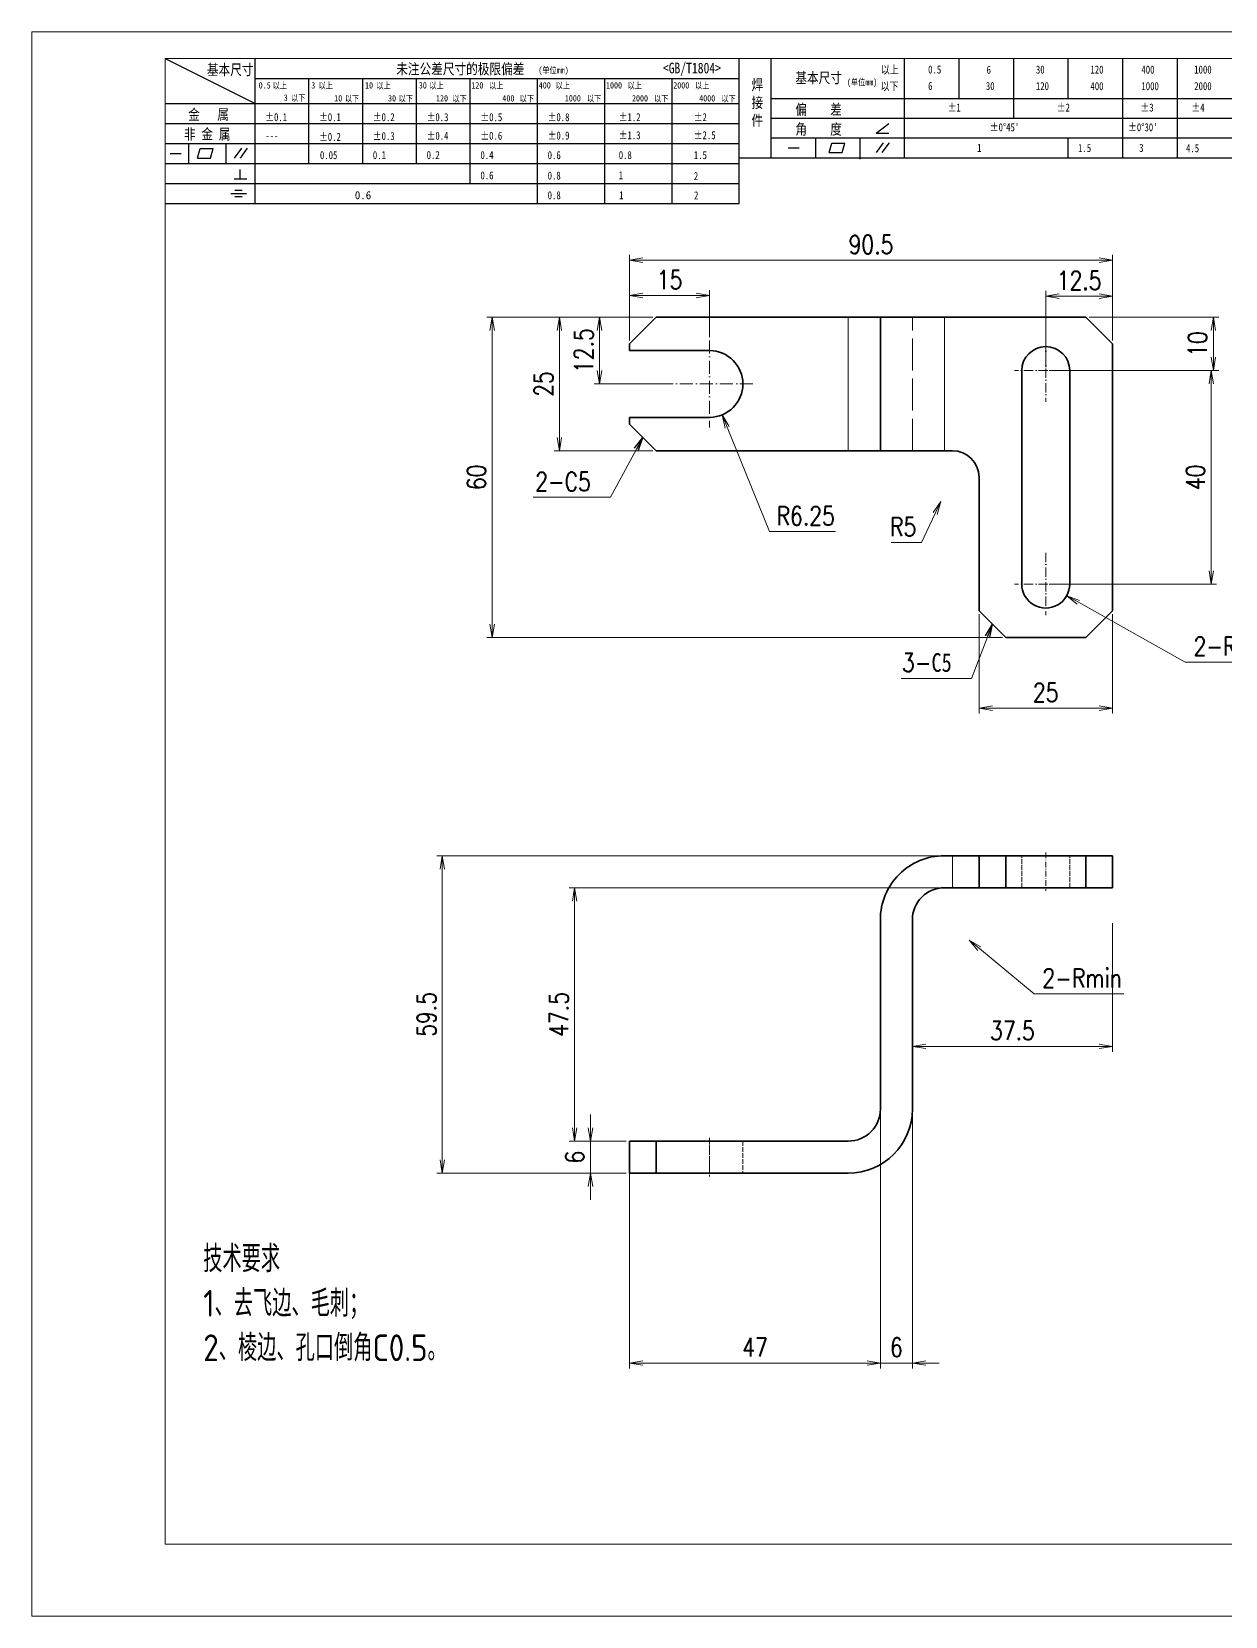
# Model space of a CAD drawing. Header units: millimetres. Extents: x -51192 to 104182, y -50696 to 36518.
# Drawn here: x -50352.3 to -50128.6, y 35575.6 to 35872.6 of the extents above; entities that cross this region are included whole.
import ezdxf

# ---------------------------------------------------------------- set-up
doc = ezdxf.new("R2010")
doc.units = ezdxf.units.MM
doc.header["$LTSCALE"] = 0.5
for name, pattern in [('AM_ISO02W050x2', [3.75, 3, -0.75]), ('AM_ISO08W050x2', [9, 6, -0.75, 1.5, -0.75]), ('DASHDOT', [18.5, 12, -3, 0.5, -3]), ('DASHED', [15, 12, -3])]:
    doc.linetypes.add(name, pattern=pattern)
for name, color, linetype, lineweight in [('中心线', 2, 'AM_ISO08W050x2', 18), ('图框', 7, 'Continuous', 18), ('标注线', 3, 'Continuous', 18), ('虚线', 1, 'AM_ISO02W050x2', 18)]:
    doc.layers.add(name, color=color, linetype=linetype, lineweight=lineweight)
doc.layers.add('图\\M+19E79\\M+195B6\\M+18E9A', color=7, linetype='Continuous')
doc.layers.add('打印', color=7, linetype='Continuous', lineweight=15, plot=False)
doc.layers.add('打印-禁用', color=7, linetype='Continuous', lineweight=15, plot=False)
doc.styles.add('DIM', font='romans.shx', dxfattribs={"width": 0.8, "bigfont": 'bigfont.shx'})
doc.styles.add('国标', font='simfang.ttf', dxfattribs={"width": 0.8})
doc.styles.add('机械长仿宋', font='gbenor.shx', dxfattribs={"height": 1, "bigfont": 'gbcbig.shx'})
doc.dimstyles.new('DEH 1-1', dxfattribs={"dimtxt": 3.5, "dimasz": 2.5, "dimexe": 1, "dimexo": 0.625, "dimgap": 1.2, "dimtad": 1, "dimtoh": 1, "dimdsep": 46, "dimtxsty": 'DIM', "dimblk": 'OPEN', "dimcen": 0, "dimclrd": 8, "dimclre": 8, "dimclrt": 2, "dimazin": 2, "dimtfac": 0.5, "dimtmove": 0, "dimatfit": 3, "dimldrblk": 'OPEN', "dimfxl": 0, "dimtolj": 2, "dimlwd": 18, "dimlwe": 18, "dimarcsym": 0})
doc.dimstyles.new('DEH 1-1$0', dxfattribs={"dimtxt": 3.5, "dimasz": 2.5, "dimexe": 1, "dimexo": 0.625, "dimgap": 1.2, "dimtad": 1, "dimzin": 9, "dimdsep": 46, "dimtxsty": 'DIM', "dimblk": 'OPEN', "dimcen": 0, "dimclrd": 8, "dimclre": 8, "dimclrt": 2, "dimazin": 2, "dimtfac": 0.5, "dimtmove": 0, "dimatfit": 3, "dimldrblk": 'OPEN', "dimfxl": 0, "dimtolj": 2, "dimlwd": 18, "dimlwe": 18, "dimarcsym": 0})
doc.dimstyles.new('DEH 1-1$4', dxfattribs={"dimtxt": 3.5, "dimasz": 2.5, "dimexe": 1, "dimexo": 0.625, "dimgap": 1.2, "dimtad": 1, "dimtoh": 1, "dimdsep": 46, "dimtxsty": 'DIM', "dimblk": 'OPEN', "dimcen": 0, "dimclrd": 8, "dimclre": 8, "dimclrt": 2, "dimazin": 2, "dimtfac": 0.5, "dimtofl": 0, "dimtmove": 0, "dimatfit": 3, "dimldrblk": 'OPEN', "dimfxl": 0, "dimtolj": 2, "dimlwd": 18, "dimlwe": 18, "dimarcsym": 0})

# ---------------------------------------------------------------- blocks, each defined once
blk = doc.blocks.new('GZDEH零件A3图框V01版')
at = {"layer": '图\\M+19E79\\M+195B6\\M+18E9A', "color": 9}
for p, q in [((2882.49, -1554.46), (2899.37, -1562.92)), ((2899.37, -1581.67), (2899.37, -1554.46)), ((2990.09, -1581.67), (2990.09, -1554.46)), ((2996.09, -1573.08), (2996.09, -1554.46)), ((3021.09, -1561.98), (3021.09, -1554.46)), ((3031.31, -1561.98), (3031.31, -1554.46)), ((3041.53, -1561.98), (3041.53, -1554.46)), ((3051.75, -1561.98), (3051.75, -1554.46)), ((3061.98, -1561.98), (3061.98, -1554.46)), ((3072.2, -1561.98), (3072.2, -1554.46)), ((2899.37, -1558.24), (2990.09, -1558.24)), ((2909.45, -1574.17), (2909.45, -1558.24)), ((2919.53, -1574.17), (2919.53, -1558.24)), ((2929.61, -1574.17), (2929.61, -1558.24)), ((2939.69, -1577.92), (2939.69, -1558.24)), ((2952.29, -1581.67), (2952.29, -1558.24)), ((2964.89, -1581.67), (2964.89, -1558.24)), ((2977.49, -1581.67), (2977.49, -1558.24)), ((2996.09, -1561.98), (3113.09, -1561.98)), ((3021.09, -1573.08), (3021.09, -1561.98)), ((3041.53, -1565.68), (3041.53, -1561.98)), ((3061.98, -1573.08), (3061.98, -1561.98)), ((3072.2, -1573.08), (3072.2, -1561.98)), ((2882.49, -1562.92), (2990.09, -1562.92)), ((2882.49, -1566.67), (2990.09, -1566.67)), ((2996.09, -1565.68), (3113.09, -1565.68)), ((3015.75, -1568.51), (3018.15, -1566.66)), ((2882.49, -1570.42), (2990.09, -1570.42)), ((2886.92, -1574.12), (2886.92, -1570.42)), ((2893.91, -1574.12), (2893.91, -1570.42)), ((2996.09, -1569.38), (3113.09, -1569.38)), ((3004.42, -1573.08), (3004.42, -1569.38)), ((3006.97, -1572.12), (3007.45, -1570.33)), ((3007.45, -1570.33), (3009.86, -1570.33)), ((3009.39, -1572.12), (3009.86, -1570.33)), ((3012.75, -1573.08), (3012.75, -1569.38)), ((3015.75, -1568.51), (3018.15, -1568.51)), ((3015.81, -1572.12), (3017.15, -1570.26)), ((3016.89, -1572.12), (3018.23, -1570.26)), ((3051.75, -1573.08), (3051.75, -1569.38)), ((2883.43, -1572.27), (2885.49, -1572.27)), ((2888.59, -1573.16), (2889.07, -1571.37)), ((2888.59, -1573.16), (2891, -1573.16)), ((2889.07, -1571.37), (2891.48, -1571.37)), ((2891, -1573.16), (2891.48, -1571.37)), ((2895.52, -1573.16), (2896.85, -1571.3)), ((2896.6, -1573.16), (2897.94, -1571.3)), ((2990.09, -1573.08), (3113.09, -1573.08)), ((2999.26, -1571.23), (3001.32, -1571.23)), ((3006.97, -1572.12), (3009.39, -1572.12)), ((3012.75, -1573.33), (3012.75, -1573.08)), ((2882.49, -1574.17), (2990.09, -1574.17)), ((2895.42, -1577.05), (2897.81, -1577.05)), ((2896.58, -1577.05), (2896.58, -1575.28)), ((2882.49, -1577.92), (2990.09, -1577.92)), ((2894.79, -1579.77), (2897.77, -1579.77)), ((2895.57, -1579.17), (2896.92, -1579.17)), ((2882.49, -1581.67), (2990.09, -1581.67)), ((2895.57, -1580.37), (2896.93, -1580.37))]:
    blk.add_line(p, q, dxfattribs=at)
at = {"layer": '图框', "linetype": 'Continuous'}
for p, q in [((2882.49, -1554.46), (2882.49, -1832.96)), ((3272.49, -1554.46), (2882.49, -1554.46)), ((2882.49, -1832.96), (3272.49, -1832.96))]:
    blk.add_line(p, q, dxfattribs=at)
at = {"layer": '打印-禁用', "linetype": 'Continuous'}
for p, q in [((2857.49, -1549.46), (2857.49, -1846.46)), ((3277.49, -1549.46), (2857.49, -1549.46)), ((2857.49, -1846.46), (3277.49, -1846.46))]:
    blk.add_line(p, q, dxfattribs=at)
at = {"layer": '图\\M+19E79\\M+195B6\\M+18E9A', "color": 9, "style": '国标', "width": 0.8}
for s, height, p in [('基本尺寸', 2, (2890.33, -1557.58)), ('未注公差尺寸的极限偏差', 2, (2925.81, -1557.44)), ('<GB/T1804>', 2, (2975.78, -1557.27)), ('以上', 1.5, (3016.64, -1557.33)), ('0.5', 1.5, (3025.49, -1557.3)), ('6', 1.5, (3036.45, -1557.34)), ('30', 1.5, (3045.69, -1557.31)), ('120', 1.5, (3055.91, -1557.31)), ('400', 1.5, (3065.46, -1557.31)), ('1000', 1.5, (3075.36, -1557.31)), ('30', 1.2, (2930.04, -1560.11)), ('基本尺寸', 2, (3000.6, -1559.1)), ('以下', 1.5, (3016.58, -1560.43)), ('6', 1.5, (3025.49, -1560.38)), ('30', 1.5, (3036.31, -1560.39)), ('120', 1.5, (3045.69, -1560.41)), ('400', 1.5, (3055.91, -1560.41)), ('1000', 1.5, (3065.46, -1560.41)), ('2000', 1.5, (3075.36, -1560.41)), ('金   属', 2, (2886.82, -1565.98)), ('±0.1', 1.5, (2901.27, -1566.23)), ('±0.1', 1.5, (2911.35, -1566.23)), ('±0.2', 1.5, (2921.43, -1566.23)), ('±0.3', 1.5, (2931.51, -1566.23)), ('±0.5', 1.5, (2941.59, -1566.23)), ('±0.8', 1.5, (2954.19, -1566.23)), ('±1.2', 1.5, (2967.51, -1566.23)), ('±2', 1.5, (2981.58, -1566.23)), ('偏    差', 2, (3000.6, -1565.04)), ('±1', 1.5, (3029.16, -1564.42)), ('±2', 1.5, (3049.61, -1564.42)), ('±3', 1.5, (3065.3, -1564.42)), ('±4', 1.5, (3074.85, -1564.42)), ('非 金 属', 2, (2886.02, -1569.65)), ('±0.3', 1.5, (2921.43, -1569.77)), ('±0.4', 1.5, (2931.51, -1569.71)), ('±0.6', 1.5, (2941.59, -1569.71)), ('±0.9', 1.5, (2954.19, -1569.68)), ('±1.3', 1.5, (2967.51, -1569.62)), ('±2.5', 1.5, (2981.58, -1569.61)), ('角    度', 2, (3000.6, -1568.74)), ("±0%%D45'", 1.5, (3037.06, -1568.12)), ("±0%%D30'", 1.5, (3062.98, -1568.12)), ('---', 1.5, (2901.27, -1569.65)), ('±0.2', 1.5, (2911.35, -1569.92)), ('1', 1.5, (3034.69, -1571.98)), ('1.5', 1.5, (3053.59, -1572.01)), ('3', 1.5, (3065.05, -1571.98)), ('4.5', 1.5, (3073.82, -1572.05)), ('0.1', 1.5, (2921.43, -1573.34)), ('0.2', 1.5, (2931.51, -1573.33)), ('0.4', 1.5, (2941.59, -1573.33)), ('0.6', 1.5, (2954.19, -1573.35)), ('0.8', 1.5, (2967.51, -1573.33)), ('1.5', 1.5, (2981.58, -1573.34)), ('0.6', 1.5, (2941.59, -1577.14)), ('0.8', 1.5, (2954.19, -1577.17)), ('1', 1.5, (2967.51, -1577.12)), ('2', 1.5, (2981.58, -1577.26)), ('0.8', 1.5, (2954.19, -1580.87)), ('1', 1.5, (2967.59, -1580.86)), ('2', 1.5, (2981.62, -1580.89))]:
    blk.add_text(s, height=height, dxfattribs=at).set_placement(p)
at = {"layer": '图\\M+19E79\\M+195B6\\M+18E9A', "color": 9, "lineweight": 15, "style": '国标', "width": 0.8}
for s, p in [('(单位mm)', (2952.44, -1557.27)), ('0.5', (2900.03, -1560.11)), ('以上', (2902.64, -1560.16)), ('3', (2909.88, -1560.11)), ('以上', (2911.25, -1560.16)), ('10', (2919.96, -1560.11)), ('以上', (2922.09, -1560.16)), ('以上', (2932.02, -1560.16)), ('120', (2939.88, -1560.11)), ('以上', (2943.21, -1560.16)), ('400', (2952.52, -1560.11)), ('以上', (2955.68, -1560.16)), ('1000', (2965.12, -1560.11)), ('以上', (2969.16, -1560.16)), ('2000', (2977.72, -1560.11)), ('以上', (2981.8, -1560.16)), ('(单位mm)', (3010.27, -1559.51)), ('3', (2904.73, -1562.41)), ('以下', (2906.1, -1562.46)), ('10', (2914.19, -1562.54)), ('以下', (2916.18, -1562.59)), ('30', (2924.27, -1562.54)), ('以下', (2926.26, -1562.59)), ('120', (2933.26, -1562.54)), ('以下', (2936.34, -1562.59)), ('400', (2945.7, -1562.54)), ('以下', (2948.94, -1562.59)), ('1000', (2957.41, -1562.54)), ('以下', (2961.54, -1562.59)), ('2000', (2969.99, -1562.54)), ('以下', (2974.14, -1562.59)), ('4000', (2982.59, -1562.54)), ('以下', (2986.74, -1562.59))]:
    blk.add_text(s, height=1.2, dxfattribs=at).set_placement(p)
at = {"layer": '图\\M+19E79\\M+195B6\\M+18E9A', "color": 9, "lineweight": 13, "style": '国标'}
blk.add_text('0.6', height=1.5, dxfattribs=at).set_placement((2918.05, -1580.85))
at = {"layer": '图\\M+19E79\\M+195B6\\M+18E9A', "color": 9, "insert": (2992.39, -1558.41), "char_height": 2, "width": 3.1877, "attachment_point": 1, "style": '国标'}
blk.add_mtext('焊\\P接\\P件', dxfattribs=at)
at = {"layer": '图\\M+19E79\\M+195B6\\M+18E9A', "color": 9, "insert": (2911.51, -1573.37), "char_height": 1.5, "attachment_point": 7, "style": '国标'}
blk.add_mtext_dynamic_manual_height_columns('0.05', width=5.1982, gutter_width=12.5, heights=[0], dxfattribs=at)
blk = doc.blocks.new('DEH A3')
at = {"layer": '图框'}
blk.add_blockref('GZDEH零件A3图框V01版', (-2857.49, 1846.46), dxfattribs=at)
blk = doc.blocks.new('_Open')
at = {"color": 0, "linetype": 'ByBlock', "lineweight": -2}
for p, q in [((-1, 0.17), (0, 0)), ((-1, -0.17), (0, 0)), ((0, 0), (-1, 0))]:
    blk.add_line(p, q, dxfattribs=at)
blk = doc.blocks.new('*D98')
at = {"layer": 'Defpoints', "color": 0, "transparency": 16777216}
for p in [(-50149.73, 35829.74), (-50240.23, 35814.04), (-50149.73, 35814.04)]:
    blk.add_point(p, dxfattribs=at)
at = {"layer": '标注线', "color": 8, "lineweight": 18, "transparency": 16777216}
for p, q in [((-50240.23, 35814.67), (-50240.23, 35830.74)), ((-50149.73, 35814.67), (-50149.73, 35830.74)), ((-50237.73, 35829.74), (-50152.23, 35829.74))]:
    blk.add_line(p, q, dxfattribs=at)
at = {"layer": '标注线', "color": 8, "lineweight": 18, "transparency": 16777216, "xscale": 2.5, "yscale": 2.5, "zscale": 2.5, "rotation": 180}
blk.add_blockref('_Open', (-50240.23, 35829.74), dxfattribs=at)
at = {"layer": '标注线', "color": 8, "lineweight": 18, "transparency": 16777216, "xscale": 2.5, "yscale": 2.5, "zscale": 2.5}
blk.add_blockref('_Open', (-50149.73, 35829.74), dxfattribs=at)
at = {"layer": '标注线', "color": 2, "transparency": 16777216, "insert": (-50194.98, 35832.69), "char_height": 3.5, "attachment_point": 5, "style": 'DIM'}
blk.add_mtext('\\A2;90.5', dxfattribs=at)
blk = doc.blocks.new('*D99')
at = {"layer": 'Defpoints', "color": 0, "transparency": 16777216}
for p in [(-50235.23, 35819.04), (-50265.97, 35759.04), (-50169.73, 35759.04)]:
    blk.add_point(p, dxfattribs=at)
at = {"layer": '标注线', "color": 8, "lineweight": 18, "transparency": 16777216}
for p, q in [((-50235.86, 35819.04), (-50266.97, 35819.04)), ((-50265.97, 35816.54), (-50265.97, 35761.54)), ((-50170.36, 35759.04), (-50266.97, 35759.04))]:
    blk.add_line(p, q, dxfattribs=at)
at = {"layer": '标注线', "color": 8, "lineweight": 18, "transparency": 16777216, "xscale": 2.5, "yscale": 2.5, "zscale": 2.5}
for p, rotation in [((-50265.97, 35819.04), 90), ((-50265.97, 35759.04), 270)]:
    blk.add_blockref('_Open', p, dxfattribs=dict(at, rotation=rotation))
at = {"layer": '标注线', "color": 2, "transparency": 16777216, "insert": (-50268.92, 35789.04), "char_height": 3.5, "attachment_point": 5, "rotation": 90, "style": 'DIM'}
blk.add_mtext('\\A2;60', dxfattribs=at)
blk = doc.blocks.new('*D101')
at = {"layer": 'Defpoints', "color": 0, "transparency": 16777216}
for p in [(-50154.73, 35819.04), (-50162.23, 35809.04), (-50130.82, 35809.04)]:
    blk.add_point(p, dxfattribs=at)
at = {"layer": '标注线', "color": 8, "lineweight": 18, "transparency": 16777216}
for p, q in [((-50154.11, 35819.04), (-50129.82, 35819.04)), ((-50130.82, 35816.54), (-50130.82, 35811.54)), ((-50161.61, 35809.04), (-50129.82, 35809.04))]:
    blk.add_line(p, q, dxfattribs=at)
at = {"layer": '标注线', "color": 8, "lineweight": 18, "transparency": 16777216, "xscale": 2.5, "yscale": 2.5, "zscale": 2.5}
for p, rotation in [((-50130.82, 35819.04), 90), ((-50130.82, 35809.04), 270)]:
    blk.add_blockref('_Open', p, dxfattribs=dict(at, rotation=rotation))
at = {"layer": '标注线', "color": 2, "transparency": 16777216, "insert": (-50133.77, 35814.04), "char_height": 3.5, "attachment_point": 5, "rotation": 90, "style": 'DIM'}
blk.add_mtext('\\A2;10', dxfattribs=at)
blk = doc.blocks.new('*D102')
at = {"layer": 'Defpoints', "color": 0, "transparency": 16777216}
for p in [(-50162.23, 35823.01), (-50149.73, 35814.04), (-50162.23, 35809.04)]:
    blk.add_point(p, dxfattribs=at)
at = {"layer": '标注线', "color": 8, "lineweight": 18, "transparency": 16777216}
for p, q in [((-50162.23, 35809.67), (-50162.23, 35824.01)), ((-50152.23, 35823.01), (-50159.73, 35823.01)), ((-50149.73, 35814.67), (-50149.73, 35824.01))]:
    blk.add_line(p, q, dxfattribs=at)
at = {"layer": '标注线', "color": 8, "lineweight": 18, "transparency": 16777216, "xscale": 2.5, "yscale": 2.5, "zscale": 2.5, "rotation": 180}
blk.add_blockref('_Open', (-50162.23, 35823.01), dxfattribs=at)
at = {"layer": '标注线', "color": 8, "lineweight": 18, "transparency": 16777216, "xscale": 2.5, "yscale": 2.5, "zscale": 2.5}
blk.add_blockref('_Open', (-50149.73, 35823.01), dxfattribs=at)
at = {"layer": '标注线', "color": 2, "transparency": 16777216, "insert": (-50155.98, 35825.96), "char_height": 3.5, "attachment_point": 5, "style": 'DIM'}
blk.add_mtext('\\A2;12.5', dxfattribs=at)
blk = doc.blocks.new('*D103')
at = {"layer": 'Defpoints', "color": 0, "transparency": 16777216}
for p in [(-50162.23, 35809.04), (-50162.23, 35769.04), (-50131.21, 35769.04)]:
    blk.add_point(p, dxfattribs=at)
at = {"layer": '标注线', "color": 8, "lineweight": 18, "transparency": 16777216}
for p, q in [((-50161.61, 35809.04), (-50130.21, 35809.04)), ((-50131.21, 35806.54), (-50131.21, 35771.54)), ((-50161.61, 35769.04), (-50130.21, 35769.04))]:
    blk.add_line(p, q, dxfattribs=at)
at = {"layer": '标注线', "color": 8, "lineweight": 18, "transparency": 16777216, "xscale": 2.5, "yscale": 2.5, "zscale": 2.5}
for p, rotation in [((-50131.21, 35809.04), 90), ((-50131.21, 35769.04), 270)]:
    blk.add_blockref('_Open', p, dxfattribs=dict(at, rotation=rotation))
at = {"layer": '标注线', "color": 2, "transparency": 16777216, "insert": (-50134.16, 35789.04), "char_height": 3.5, "attachment_point": 5, "rotation": 90, "style": 'DIM'}
blk.add_mtext('\\A2;40', dxfattribs=at)
blk = doc.blocks.new('*D104')
at = {"layer": 'Defpoints', "color": 0, "transparency": 16777216}
for p in [(-50235.23, 35819.04), (-50245.87, 35806.54), (-50231.4, 35806.54)]:
    blk.add_point(p, dxfattribs=at)
at = {"layer": '标注线', "color": 8, "lineweight": 18, "transparency": 16777216}
for p, q in [((-50235.86, 35819.04), (-50246.87, 35819.04)), ((-50245.87, 35816.54), (-50245.87, 35809.04)), ((-50232.03, 35806.54), (-50246.87, 35806.54))]:
    blk.add_line(p, q, dxfattribs=at)
at = {"layer": '标注线', "color": 8, "lineweight": 18, "transparency": 16777216, "xscale": 2.5, "yscale": 2.5, "zscale": 2.5}
for p, rotation in [((-50245.87, 35819.04), 90), ((-50245.87, 35806.54), 270)]:
    blk.add_blockref('_Open', p, dxfattribs=dict(at, rotation=rotation))
at = {"layer": '标注线', "color": 2, "transparency": 16777216, "insert": (-50248.82, 35812.79), "char_height": 3.5, "attachment_point": 5, "rotation": 90, "style": 'DIM'}
blk.add_mtext('\\A2;12.5', dxfattribs=at)
blk = doc.blocks.new('*D105')
at = {"layer": 'Defpoints', "color": 0, "transparency": 16777216}
for p in [(-50240.23, 35823.13), (-50240.23, 35814.04), (-50225.23, 35814.67)]:
    blk.add_point(p, dxfattribs=at)
at = {"layer": '标注线', "color": 8, "lineweight": 18, "transparency": 16777216}
for p, q in [((-50240.23, 35814.67), (-50240.23, 35824.13)), ((-50227.73, 35823.13), (-50237.73, 35823.13)), ((-50225.23, 35815.29), (-50225.23, 35824.13))]:
    blk.add_line(p, q, dxfattribs=at)
at = {"layer": '标注线', "color": 8, "lineweight": 18, "transparency": 16777216, "xscale": 2.5, "yscale": 2.5, "zscale": 2.5, "rotation": 180}
blk.add_blockref('_Open', (-50240.23, 35823.13), dxfattribs=at)
at = {"layer": '标注线', "color": 8, "lineweight": 18, "transparency": 16777216, "xscale": 2.5, "yscale": 2.5, "zscale": 2.5}
blk.add_blockref('_Open', (-50225.23, 35823.13), dxfattribs=at)
at = {"layer": '标注线', "color": 2, "transparency": 16777216, "insert": (-50232.73, 35826.08), "char_height": 3.5, "attachment_point": 5, "style": 'DIM'}
blk.add_mtext('\\A2;15', dxfattribs=at)
blk = doc.blocks.new('*D106')
at = {"layer": 'Defpoints', "color": 0, "transparency": 16777216}
for p in [(-50181.23, 35718.13), (-50275.32, 35658.63), (-50240.23, 35658.63)]:
    blk.add_point(p, dxfattribs=at)
at = {"layer": '标注线', "color": 8, "lineweight": 18, "transparency": 16777216}
for p, q in [((-50181.86, 35718.13), (-50276.32, 35718.13)), ((-50275.32, 35715.63), (-50275.32, 35661.13)), ((-50240.86, 35658.63), (-50276.32, 35658.63))]:
    blk.add_line(p, q, dxfattribs=at)
at = {"layer": '标注线', "color": 8, "lineweight": 18, "transparency": 16777216, "xscale": 2.5, "yscale": 2.5, "zscale": 2.5}
for p, rotation in [((-50275.32, 35718.13), 90), ((-50275.32, 35658.63), 270)]:
    blk.add_blockref('_Open', p, dxfattribs=dict(at, rotation=rotation))
at = {"layer": '标注线', "color": 2, "transparency": 16777216, "insert": (-50278.27, 35688.38), "char_height": 3.5, "attachment_point": 5, "rotation": 90, "style": 'DIM'}
blk.add_mtext('\\A2;59.5', dxfattribs=at)
blk = doc.blocks.new('*D107')
at = {"layer": 'Defpoints', "color": 0, "transparency": 16777216}
for p in [(-50247.54, 35664.63), (-50240.23, 35664.63), (-50240.23, 35658.63)]:
    blk.add_point(p, dxfattribs=at)
at = {"layer": '标注线', "color": 8, "lineweight": 18, "transparency": 16777216}
for p, q in [((-50247.54, 35667.13), (-50247.54, 35669.63)), ((-50240.86, 35664.63), (-50248.54, 35664.63)), ((-50247.54, 35658.63), (-50247.54, 35664.63)), ((-50240.86, 35658.63), (-50248.54, 35658.63)), ((-50247.54, 35656.13), (-50247.54, 35653.63))]:
    blk.add_line(p, q, dxfattribs=at)
at = {"layer": '标注线', "color": 8, "lineweight": 18, "transparency": 16777216, "xscale": 2.5, "yscale": 2.5, "zscale": 2.5}
for p, rotation in [((-50247.54, 35664.63), 270), ((-50247.54, 35658.63), 90)]:
    blk.add_blockref('_Open', p, dxfattribs=dict(at, rotation=rotation))
at = {"layer": '标注线', "color": 2, "transparency": 16777216, "insert": (-50250.49, 35661.63), "char_height": 3.5, "attachment_point": 5, "rotation": 90, "style": 'DIM'}
blk.add_mtext('\\A2;6', dxfattribs=at)
blk = doc.blocks.new('*D108')
at = {"layer": 'Defpoints', "color": 0, "transparency": 16777216}
for p in [(-50149.73, 35712.13), (-50250.52, 35664.63), (-50240.23, 35664.63)]:
    blk.add_point(p, dxfattribs=at)
at = {"layer": '标注线', "color": 8, "lineweight": 18, "transparency": 16777216}
for p, q in [((-50150.36, 35712.13), (-50251.52, 35712.13)), ((-50250.52, 35709.63), (-50250.52, 35667.13)), ((-50240.86, 35664.63), (-50251.52, 35664.63))]:
    blk.add_line(p, q, dxfattribs=at)
at = {"layer": '标注线', "color": 8, "lineweight": 18, "transparency": 16777216, "xscale": 2.5, "yscale": 2.5, "zscale": 2.5}
for p, rotation in [((-50250.52, 35712.13), 90), ((-50250.52, 35664.63), 270)]:
    blk.add_blockref('_Open', p, dxfattribs=dict(at, rotation=rotation))
at = {"layer": '标注线', "color": 2, "transparency": 16777216, "insert": (-50253.47, 35688.38), "char_height": 3.5, "attachment_point": 5, "rotation": 90, "style": 'DIM'}
blk.add_mtext('\\A2;47.5', dxfattribs=at)
blk = doc.blocks.new('*D109')
at = {"layer": 'Defpoints', "color": 0, "transparency": 16777216}
for p in [(-50193.23, 35678.16), (-50240.23, 35664.63), (-50193.23, 35623.04)]:
    blk.add_point(p, dxfattribs=at)
at = {"layer": '标注线', "color": 8, "lineweight": 18, "transparency": 16777216}
for p, q in [((-50193.23, 35677.53), (-50193.23, 35622.04)), ((-50240.23, 35664), (-50240.23, 35622.04)), ((-50237.73, 35623.04), (-50195.73, 35623.04))]:
    blk.add_line(p, q, dxfattribs=at)
at = {"layer": '标注线', "color": 8, "lineweight": 18, "transparency": 16777216, "xscale": 2.5, "yscale": 2.5, "zscale": 2.5, "rotation": 180}
blk.add_blockref('_Open', (-50240.23, 35623.04), dxfattribs=at)
at = {"layer": '标注线', "color": 8, "lineweight": 18, "transparency": 16777216, "xscale": 2.5, "yscale": 2.5, "zscale": 2.5}
blk.add_blockref('_Open', (-50193.23, 35623.04), dxfattribs=at)
at = {"layer": '标注线', "color": 2, "transparency": 16777216, "insert": (-50216.73, 35625.99), "char_height": 3.5, "attachment_point": 5, "style": 'DIM'}
blk.add_mtext('\\A2;47', dxfattribs=at)
blk = doc.blocks.new('*D110')
at = {"layer": 'Defpoints', "color": 0, "transparency": 16777216}
for p in [(-50187.23, 35676), (-50193.23, 35670.63), (-50187.23, 35623.04)]:
    blk.add_point(p, dxfattribs=at)
at = {"layer": '标注线', "color": 8, "lineweight": 18, "transparency": 16777216}
for p, q in [((-50187.23, 35675.37), (-50187.23, 35622.04)), ((-50193.23, 35670), (-50193.23, 35622.04)), ((-50195.73, 35623.04), (-50198.23, 35623.04)), ((-50193.23, 35623.04), (-50187.23, 35623.04)), ((-50184.73, 35623.04), (-50182.23, 35623.04))]:
    blk.add_line(p, q, dxfattribs=at)
at = {"layer": '标注线', "color": 8, "lineweight": 18, "transparency": 16777216, "xscale": 2.5, "yscale": 2.5, "zscale": 2.5}
blk.add_blockref('_Open', (-50193.23, 35623.04), dxfattribs=at)
at = {"layer": '标注线', "color": 8, "lineweight": 18, "transparency": 16777216, "xscale": 2.5, "yscale": 2.5, "zscale": 2.5, "rotation": 180}
blk.add_blockref('_Open', (-50187.23, 35623.04), dxfattribs=at)
at = {"layer": '标注线', "color": 2, "transparency": 16777216, "insert": (-50190.23, 35625.99), "char_height": 3.5, "attachment_point": 5, "style": 'DIM'}
blk.add_mtext('\\A2;6', dxfattribs=at)
blk = doc.blocks.new('*D111')
at = {"layer": 'Defpoints', "color": 0, "transparency": 16777216}
for p in [(-50253.38, 35819.04), (-50235.23, 35819.04), (-50235.23, 35794.04)]:
    blk.add_point(p, dxfattribs=at)
at = {"layer": '标注线', "color": 8, "lineweight": 18, "transparency": 16777216}
for p, q in [((-50235.86, 35819.04), (-50254.38, 35819.04)), ((-50253.38, 35796.54), (-50253.38, 35816.54)), ((-50235.86, 35794.04), (-50254.38, 35794.04))]:
    blk.add_line(p, q, dxfattribs=at)
at = {"layer": '标注线', "color": 8, "lineweight": 18, "transparency": 16777216, "xscale": 2.5, "yscale": 2.5, "zscale": 2.5}
for p, rotation in [((-50253.38, 35819.04), 90), ((-50253.38, 35794.04), 270)]:
    blk.add_blockref('_Open', p, dxfattribs=dict(at, rotation=rotation))
at = {"layer": '标注线', "color": 2, "transparency": 16777216, "insert": (-50256.33, 35806.54), "char_height": 3.5, "attachment_point": 5, "rotation": 90, "style": 'DIM'}
blk.add_mtext('\\A2;25', dxfattribs=at)
blk = doc.blocks.new('*D112')
at = {"layer": 'Defpoints', "color": 0, "transparency": 16777216}
for p in [(-50225.23, 35806.54), (-50222.88, 35800.75)]:
    blk.add_point(p, dxfattribs=at)
at = {"layer": '标注线', "color": 8, "lineweight": 18, "transparency": 16777216}
for p, q in [((-50214.01, 35778.87), (-50221.94, 35798.43)), ((-50201.61, 35778.87), (-50214.01, 35778.87))]:
    blk.add_line(p, q, dxfattribs=at)
at = {"layer": '标注线', "color": 8, "lineweight": 18, "transparency": 16777216, "xscale": 2.5, "yscale": 2.5, "zscale": 2.5, "rotation": 112.0751634722868}
blk.add_blockref('_Open', (-50222.88, 35800.75), dxfattribs=at)
at = {"layer": '标注线', "color": 2, "transparency": 16777216, "insert": (-50207.21, 35781.82), "char_height": 3.5, "attachment_point": 5, "style": 'DIM'}
blk.add_mtext('\\A2;R6.25', dxfattribs=at)
blk = doc.blocks.new('*D113')
at = {"layer": 'Defpoints', "color": 0, "transparency": 16777216}
for p in [(-50162.23, 35769.04), (-50158.3, 35766.84)]:
    blk.add_point(p, dxfattribs=at)
at = {"layer": '标注线', "color": 8, "lineweight": 18, "transparency": 16777216}
for p, q in [((-50136.12, 35754.43), (-50156.12, 35765.62)), ((-50120.12, 35754.43), (-50136.12, 35754.43))]:
    blk.add_line(p, q, dxfattribs=at)
at = {"layer": '标注线', "color": 8, "lineweight": 18, "transparency": 16777216, "xscale": 2.5, "yscale": 2.5, "zscale": 2.5, "rotation": 150.776446730512}
blk.add_blockref('_Open', (-50158.3, 35766.84), dxfattribs=at)
at = {"layer": '标注线', "color": 2, "transparency": 16777216, "insert": (-50127.52, 35757.38), "char_height": 3.5, "attachment_point": 5, "style": 'DIM'}
blk.add_mtext('\\A2;{\\Fromans,bigfont|c134;2-R4.5}', dxfattribs=at)
blk = doc.blocks.new('*D114')
at = {"layer": 'Defpoints', "color": 0, "transparency": 16777216}
for p in [(-50181.23, 35706.13), (-50176.6, 35702.31)]:
    blk.add_point(p, dxfattribs=at)
at = {"layer": '标注线', "color": 8, "lineweight": 18, "transparency": 16777216}
for p, q in [((-50164.42, 35692.25), (-50174.67, 35700.72)), ((-50147.62, 35692.25), (-50164.42, 35692.25))]:
    blk.add_line(p, q, dxfattribs=at)
at = {"layer": '标注线', "color": 8, "lineweight": 18, "transparency": 16777216, "xscale": 2.5, "yscale": 2.5, "zscale": 2.5, "rotation": 140.471913714696}
blk.add_blockref('_Open', (-50176.6, 35702.31), dxfattribs=at)
at = {"layer": '标注线', "color": 2, "transparency": 16777216, "insert": (-50155.42, 35695.2), "char_height": 3.5, "attachment_point": 5, "style": 'DIM'}
blk.add_mtext('\\A2;{\\Fromans,bigfont|c134;2-Rmin}', dxfattribs=at)
blk = doc.blocks.new('*D115')
at = {"layer": 'Defpoints', "color": 0, "transparency": 16777216}
for p in [(-50174.73, 35764.04), (-50149.73, 35764.04), (-50149.73, 35745.77)]:
    blk.add_point(p, dxfattribs=at)
at = {"layer": '标注线', "color": 8, "lineweight": 18, "transparency": 16777216}
for p, q in [((-50174.73, 35763.42), (-50174.73, 35744.77)), ((-50149.73, 35763.42), (-50149.73, 35744.77)), ((-50172.23, 35745.77), (-50152.23, 35745.77))]:
    blk.add_line(p, q, dxfattribs=at)
at = {"layer": '标注线', "color": 8, "lineweight": 18, "transparency": 16777216, "xscale": 2.5, "yscale": 2.5, "zscale": 2.5, "rotation": 180}
blk.add_blockref('_Open', (-50174.73, 35745.77), dxfattribs=at)
at = {"layer": '标注线', "color": 8, "lineweight": 18, "transparency": 16777216, "xscale": 2.5, "yscale": 2.5, "zscale": 2.5}
blk.add_blockref('_Open', (-50149.73, 35745.77), dxfattribs=at)
at = {"layer": '标注线', "color": 2, "transparency": 16777216, "insert": (-50162.23, 35748.72), "char_height": 3.5, "attachment_point": 5, "style": 'DIM'}
blk.add_mtext('\\A2;25', dxfattribs=at)
blk = doc.blocks.new('*D116')
at = {"layer": 'Defpoints', "color": 0, "transparency": 16777216}
for p in [(-50179.73, 35789.04), (-50181.87, 35784.52)]:
    blk.add_point(p, dxfattribs=at)
at = {"layer": '标注线', "color": 8, "lineweight": 18, "transparency": 16777216}
for p, q in [((-50185.49, 35776.83), (-50182.93, 35782.26)), ((-50191.23, 35776.83), (-50185.49, 35776.83))]:
    blk.add_line(p, q, dxfattribs=at)
at = {"layer": '标注线', "color": 8, "lineweight": 18, "transparency": 16777216, "xscale": 2.5, "yscale": 2.5, "zscale": 2.5, "rotation": 64.73097920418022}
blk.add_blockref('_Open', (-50181.87, 35784.52), dxfattribs=at)
at = {"layer": '标注线', "color": 2, "transparency": 16777216, "insert": (-50188.96, 35779.78), "char_height": 3.5, "attachment_point": 5, "style": 'DIM'}
blk.add_mtext('\\A2;R5', dxfattribs=at)
blk = doc.blocks.new('*D145')
at = {"layer": 'Defpoints', "color": 0, "transparency": 16777216}
for p in [(-50187.23, 35706.13), (-50149.73, 35706.13), (-50149.73, 35682.39)]:
    blk.add_point(p, dxfattribs=at)
at = {"layer": '标注线', "color": 8, "lineweight": 18, "transparency": 16777216}
for p, q in [((-50187.23, 35705.5), (-50187.23, 35681.39)), ((-50149.73, 35705.5), (-50149.73, 35681.39)), ((-50184.73, 35682.39), (-50152.23, 35682.39))]:
    blk.add_line(p, q, dxfattribs=at)
at = {"layer": '标注线', "color": 8, "lineweight": 18, "transparency": 16777216, "xscale": 2.5, "yscale": 2.5, "zscale": 2.5, "rotation": 180}
blk.add_blockref('_Open', (-50187.23, 35682.39), dxfattribs=at)
at = {"layer": '标注线', "color": 8, "lineweight": 18, "transparency": 16777216, "xscale": 2.5, "yscale": 2.5, "zscale": 2.5}
blk.add_blockref('_Open', (-50149.73, 35682.39), dxfattribs=at)
at = {"layer": '标注线', "color": 2, "transparency": 16777216, "insert": (-50168.48, 35685.34), "char_height": 3.5, "attachment_point": 5, "style": 'DIM'}
blk.add_mtext('\\A2;37.5', dxfattribs=at)

msp = doc.modelspace()

# ---------------------------------------------------------------- linework, layer by layer
at = {"lineweight": 35, "ltscale": 0.176777}
for p, q in [((-50235.231, 35819.042), (-50240.231, 35814.042)), ((-50149.731, 35814.042), (-50154.731, 35819.042)), ((-50240.231, 35799.042), (-50235.231, 35794.042)), ((-50169.731, 35759.042), (-50174.731, 35764.042)), ((-50149.731, 35764.042), (-50154.731, 35759.042))]:
    msp.add_line(p, q, dxfattribs=at)
at = {"lineweight": 35}
for p, q in [((-50199.231, 35819.042), (-50235.231, 35819.042)), ((-50193.231, 35794.042), (-50193.231, 35819.042)), ((-50154.731, 35819.042), (-50181.231, 35819.042)), ((-50149.731, 35764.042), (-50149.731, 35814.042)), ((-50166.731, 35809.042), (-50166.731, 35769.042)), ((-50157.731, 35769.042), (-50157.731, 35809.042)), ((-50235.231, 35794.042), (-50199.231, 35794.042)), ((-50174.731, 35764.042), (-50174.731, 35789.042)), ((-50193.231, 35670.627), (-50193.231, 35706.127)), ((-50187.231, 35706.127), (-50187.231, 35670.627)), ((-50235.231, 35664.627), (-50199.231, 35664.627)), ((-50199.231, 35658.627), (-50235.231, 35658.627))]:
    msp.add_line(p, q, dxfattribs=at)
at = {"lineweight": 35, "ltscale": 0.15}
for p, q in [((-50193.231, 35819.042), (-50199.231, 35819.042)), ((-50193.231, 35794.042), (-50199.231, 35794.042)), ((-50174.731, 35718.127), (-50174.731, 35712.127)), ((-50169.731, 35718.127), (-50169.731, 35712.127)), ((-50154.731, 35712.127), (-50154.731, 35718.127)), ((-50149.731, 35712.127), (-50149.731, 35718.127)), ((-50240.231, 35664.627), (-50240.231, 35658.627)), ((-50235.231, 35664.627), (-50235.231, 35658.627))]:
    msp.add_line(p, q, dxfattribs=at)
at = {"lineweight": 13}
for p, q in [((-50199.231, 35794.042), (-50199.231, 35819.042)), ((-50181.231, 35794.042), (-50181.231, 35819.042))]:
    msp.add_line(p, q, dxfattribs=at)
at = {"lineweight": 35, "ltscale": 0.3}
for p, q in [((-50181.231, 35819.042), (-50193.231, 35819.042)), ((-50181.231, 35794.042), (-50193.231, 35794.042))]:
    msp.add_line(p, q, dxfattribs=at)
at = {"lineweight": 35, "ltscale": 0.03125}
for p, q in [((-50240.231, 35812.792), (-50240.231, 35814.042)), ((-50240.231, 35799.042), (-50240.231, 35800.292))]:
    msp.add_line(p, q, dxfattribs=at)
at = {"lineweight": 35, "ltscale": 0.375}
for p, q in [((-50225.231, 35812.792), (-50240.231, 35812.792)), ((-50240.231, 35800.292), (-50225.231, 35800.292)), ((-50154.731, 35759.042), (-50169.731, 35759.042)), ((-50154.731, 35718.127), (-50169.731, 35718.127)), ((-50169.731, 35712.127), (-50154.731, 35712.127))]:
    msp.add_line(p, q, dxfattribs=at)
at = {"lineweight": 35, "ltscale": 0.0375}
for p, q in [((-50179.731, 35794.042), (-50181.231, 35794.042)), ((-50179.731, 35718.127), (-50181.231, 35718.127)), ((-50179.731, 35712.127), (-50181.231, 35712.127))]:
    msp.add_line(p, q, dxfattribs=at)
at = {"lineweight": 35, "ltscale": 0.125}
for p, q in [((-50174.731, 35718.127), (-50179.731, 35718.127)), ((-50169.731, 35718.127), (-50174.731, 35718.127)), ((-50149.731, 35718.127), (-50154.731, 35718.127)), ((-50174.731, 35712.127), (-50179.731, 35712.127)), ((-50169.731, 35712.127), (-50174.731, 35712.127)), ((-50149.731, 35712.127), (-50154.731, 35712.127)), ((-50240.231, 35664.627), (-50235.231, 35664.627)), ((-50240.231, 35658.627), (-50235.231, 35658.627))]:
    msp.add_line(p, q, dxfattribs=at)
at = {"lineweight": 13, "ltscale": 0.15}
msp.add_line((-50179.731, 35712.127), (-50179.731, 35718.127), dxfattribs=at)
at = {"lineweight": 35}
for centre, radius, start, end in [((-50225.231, 35806.542), 6.25, 269.99998, 89.99998), ((-50162.231, 35809.042), 4.5, 359.99998, 179.99998), ((-50179.731, 35789.042), 5, 359.99998, 89.99998), ((-50162.231, 35769.042), 4.5, 179.99998, 359.99998), ((-50181.231, 35706.127), 12, 90, 180.00001), ((-50181.231, 35706.127), 6, 90, 180.00001), ((-50199.231, 35670.627), 6, 270, 360), ((-50199.231, 35670.627), 12, 270, 360)]:
    msp.add_arc(centre, radius, start, end, dxfattribs=at)
at = {"layer": '中心线', "linetype": 'DASHDOT', "lineweight": 13, "ltscale": 0.40625}
for p, q in [((-50225.231, 35814.667), (-50225.231, 35798.417)), ((-50217.106, 35806.542), (-50233.356, 35806.542))]:
    msp.add_line(p, q, dxfattribs=at)
at = {"layer": '中心线', "linetype": 'DASHDOT', "lineweight": 13, "ltscale": 0.2925}
for p, q in [((-50162.231, 35814.892), (-50162.231, 35803.192)), ((-50162.231, 35774.892), (-50162.231, 35763.192))]:
    msp.add_line(p, q, dxfattribs=at)
at = {"layer": '中心线', "linetype": 'DASHDOT', "lineweight": 13, "ltscale": 0.292505}
for p, q in [((-50156.38, 35809.042), (-50168.08, 35809.042)), ((-50156.38, 35769.042), (-50168.08, 35769.042))]:
    msp.add_line(p, q, dxfattribs=at)
at = {"layer": '中心线', "linetype": 'DASHDOT', "lineweight": 13, "ltscale": 0.180015}
for p, q in [((-50162.231, 35718.727), (-50162.231, 35711.527)), ((-50225.231, 35665.227), (-50225.231, 35658.027))]:
    msp.add_line(p, q, dxfattribs=at)
at = {"layer": '打印'}
msp.add_lwpolyline([(-50352.275, 35872.572), (-49932.275, 35872.572), (-49932.275, 35575.572), (-50352.275, 35575.572)], close=True, dxfattribs=at)
at = {"layer": '虚线', "linetype": 'DASHED', "lineweight": 13}
for p, q in [((-50199.231, 35794.042), (-50199.231, 35819.042)), ((-50187.231, 35794.042), (-50187.231, 35819.042)), ((-50181.231, 35794.042), (-50181.231, 35819.042))]:
    msp.add_line(p, q, dxfattribs=at)
at = {"layer": '虚线', "linetype": 'DASHED', "lineweight": 13, "ltscale": 0.15}
for p, q in [((-50166.731, 35712.127), (-50166.731, 35718.127)), ((-50157.731, 35712.127), (-50157.731, 35718.127)), ((-50154.731, 35718.127), (-50154.731, 35712.127)), ((-50235.231, 35664.627), (-50235.231, 35658.627)), ((-50225.231, 35658.627), (-50225.231, 35664.627)), ((-50225.231, 35658.627), (-50225.231, 35664.627)), ((-50218.981, 35664.627), (-50218.981, 35658.627))]:
    msp.add_line(p, q, dxfattribs=at)

# ---------------------------------------------------------------- block references
at = {"layer": '图框'}
msp.add_blockref('DEH A3', (-50352.275, 35575.572), dxfattribs=at)

# ---------------------------------------------------------------- texts
at = {"layer": '标注线', "color": 2}
for s, insert, char_height, width, attachment_point, style in [('\\A2;2-C5', (-50247.481, 35786.503), 3.5, 10.33083, 9, 'DIM'), ('\\A2;{\\Fromans,bigfont|c134;3}-{\\fSimSun|b0|i0|c134|p2;C5}', (-50179.848, 35752.534), 3.5, 10.33083, 9, 'DIM'), ('\\A2;技术要求\\P1、去飞边、毛刺；\\P2、棱边、孔口倒角C0.5。', (-50320.127, 35623.359), 5, 114.82461, 7, '机械长仿宋')]:
    msp.add_mtext(s, dxfattribs=dict(at, insert=insert, char_height=char_height, width=width, attachment_point=attachment_point, style=style))

# ---------------------------------------------------------------- dimensions: what is measured, and where the dimension line sits
at = {"layer": '标注线'}
for base, p1, p2, picture, middle in [((-50149.731, 35829.741), (-50240.231, 35814.042), (-50149.731, 35814.042), '*D98', (-50194.981, 35832.691)), ((-50240.231, 35823.128), (-50225.231, 35814.667), (-50240.231, 35814.042), '*D105', (-50232.731, 35826.078)), ((-50162.23, 35823.013), (-50149.731, 35814.042), (-50162.23, 35809.042), '*D102', (-50155.981, 35825.963)), ((-50149.731, 35745.77), (-50174.731, 35764.042), (-50149.731, 35764.042), '*D115', (-50162.231, 35748.72)), ((-50149.731, 35682.394), (-50187.231, 35706.127), (-50149.731, 35706.127), '*D145', (-50168.481, 35685.344)), ((-50193.231, 35623.035), (-50240.231, 35664.627), (-50193.231, 35678.158), '*D109', (-50216.731, 35625.985)), ((-50187.231, 35623.035), (-50193.231, 35670.627), (-50187.231, 35675.996), '*D110', (-50190.231, 35625.985))]:
    dim = msp.add_linear_dim(base=base, p1=p1, p2=p2, dimstyle='DEH 1-1$0', dxfattribs=at)
    dim.commit()
    dim.dimension.update_dxf_attribs({"geometry": picture, "text_midpoint": middle})
for base, p1, p2, picture, middle in [((-50265.967, 35759.042), (-50235.231, 35819.042), (-50169.731, 35759.042), '*D99', (-50268.917, 35789.042)), ((-50253.384, 35819.042), (-50235.231, 35794.042), (-50235.231, 35819.042), '*D111', (-50256.334, 35806.542)), ((-50245.874, 35806.542), (-50235.231, 35819.042), (-50231.405, 35806.542), '*D104', (-50248.824, 35812.792)), ((-50130.821, 35809.042), (-50154.731, 35819.042), (-50162.23, 35809.042), '*D101', (-50133.771, 35814.042)), ((-50131.212, 35769.042), (-50162.231, 35809.042), (-50162.231, 35769.042), '*D103', (-50134.162, 35789.042)), ((-50275.315, 35658.627), (-50181.231, 35718.127), (-50240.231, 35658.627), '*D106', (-50278.265, 35688.377)), ((-50250.524, 35664.627), (-50149.731, 35712.127), (-50240.231, 35664.627), '*D108', (-50253.474, 35688.377)), ((-50247.543, 35664.627), (-50240.231, 35658.627), (-50240.231, 35664.627), '*D107', (-50250.493, 35661.627))]:
    dim = msp.add_linear_dim(base=base, p1=p1, p2=p2, angle=90, dimstyle='DEH 1-1$0', dxfattribs=at)
    dim.commit()
    dim.dimension.update_dxf_attribs({"geometry": picture, "text_midpoint": middle})
dim = msp.add_radius_dim(center=(-50225.231, 35806.542), mpoint=(-50222.882, 35800.75), dimstyle='DEH 1-1$4', dxfattribs=at)
dim.commit()
dim.dimension.update_dxf_attribs({"geometry": '*D112', "text_midpoint": (-50207.21, 35778.874), "dimtype": 164})
dim = msp.add_radius_dim(center=(-50179.731, 35789.042), mpoint=(-50181.865, 35784.52), dimstyle='DEH 1-1$4', dxfattribs=at)
dim.commit()
dim.dimension.update_dxf_attribs({"geometry": '*D116', "text_midpoint": (-50188.96, 35779.784)})
for center, mpoint, text, picture, middle in [((-50162.231, 35769.042), (-50158.304, 35766.845), '{\\Fromans,bigfont|c134;2-<>}', '*D113', (-50127.518, 35754.434)), ((-50181.231, 35706.127), (-50176.603, 35702.309), '{\\Fromans,bigfont|c134;2-Rmin}', '*D114', (-50155.416, 35692.252))]:
    dim = msp.add_radius_dim(center=center, mpoint=mpoint, text=text, dimstyle='DEH 1-1$4', dxfattribs=at)
    dim.commit()
    dim.dimension.update_dxf_attribs({"geometry": picture, "text_midpoint": middle, "dimtype": 164})

# ---------------------------------------------------------------- leaders
at = {"layer": '标注线', "annotation_type": 0, "has_hookline": 1, "hookline_direction": 1}
for points, text_width in [([(-50237.731, 35796.542), (-50243.781, 35785.303), (-50246.281, 35785.303)], 10.8), ([(-50172.231, 35761.542), (-50176.148, 35751.334), (-50178.648, 35751.334)], 9.488)]:
    msp.add_leader(points, dimstyle='DEH 1-1', override={"dimgap": 1.2, "dimtad": 1}, dxfattribs=dict(at, text_width=text_width))

doc.saveas('drawing.dxf')
